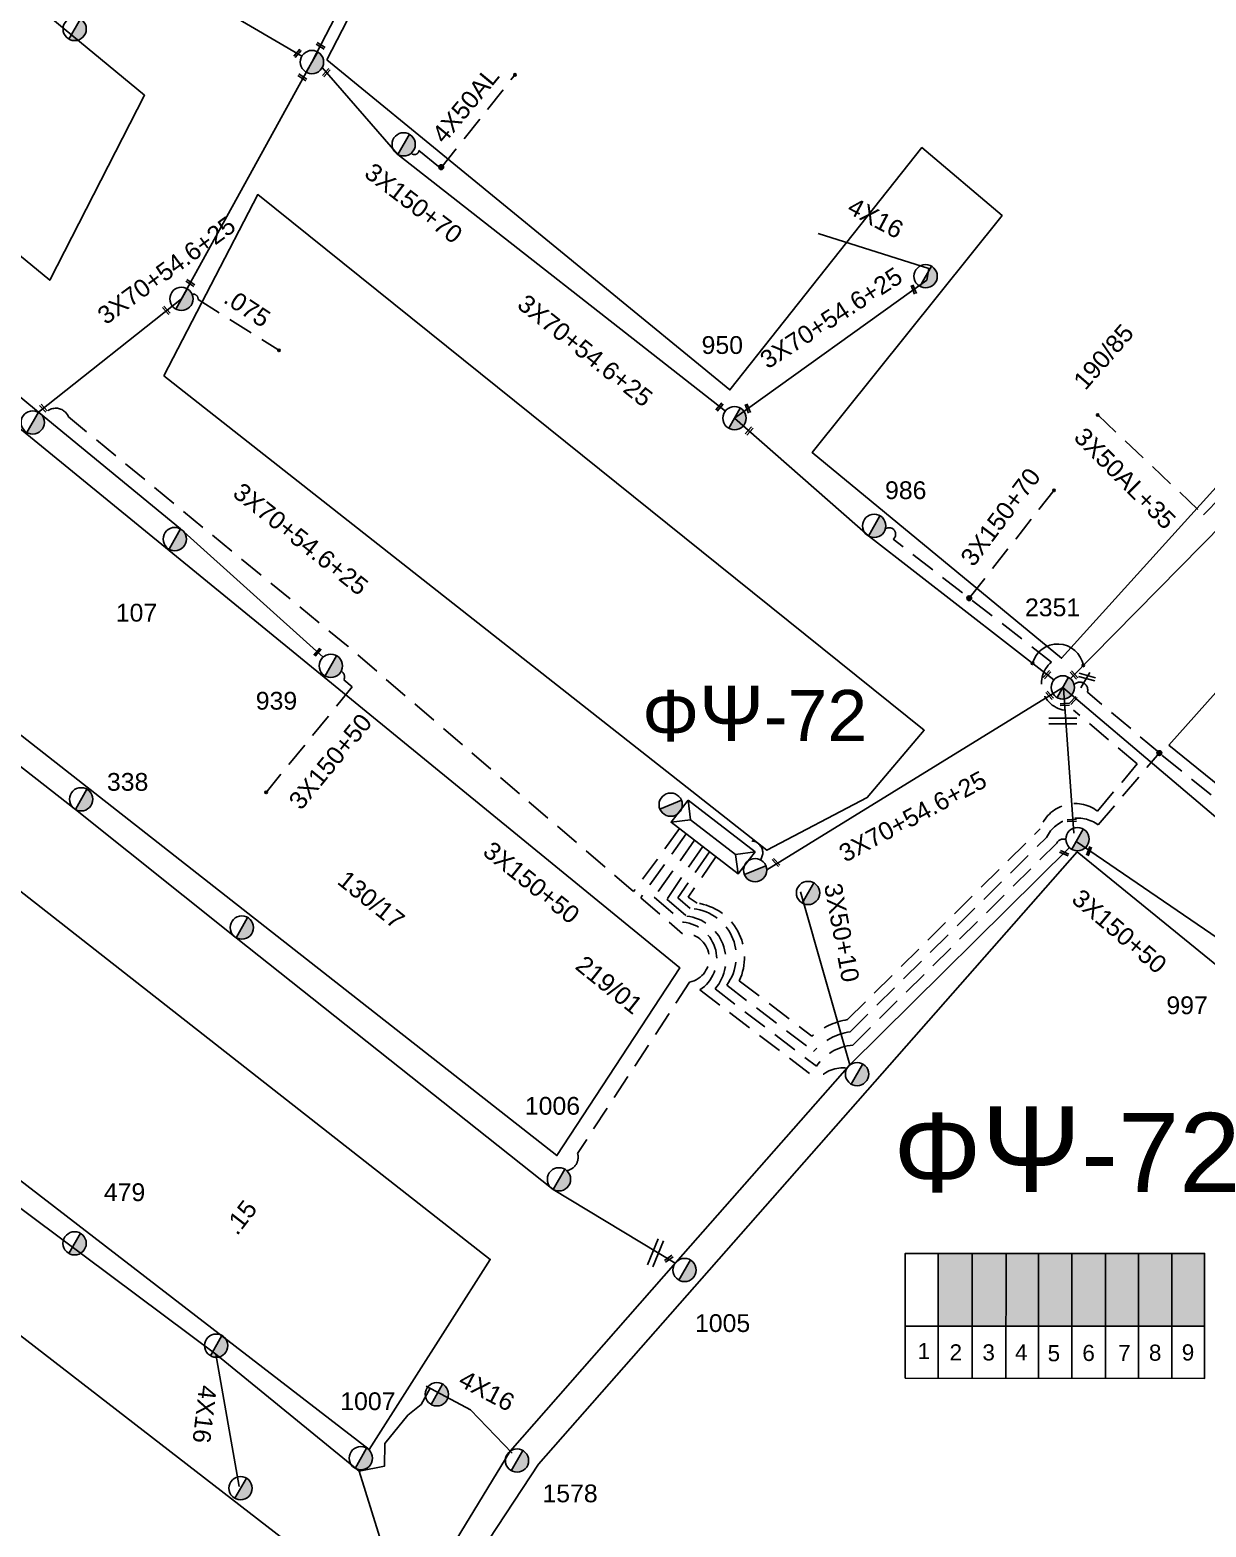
# Model space of a CAD drawing. Header units: millimetres. Extents: x 771 to 3391, y 686 to 1835.
# Drawn here: x 1473.5 to 1592.7, y 1063.6 to 1215.3 of the extents above; entities that cross this region are included whole.
import ezdxf

# ---------------------------------------------------------------- set-up
doc = ezdxf.new("R2010")
doc.units = ezdxf.units.MM
doc.linetypes.add('DASHED', pattern=[19.05, 12.7, -6.35])
for name, color, linetype in [('Pillar OTE', 7, 'Continuous'), ('Άγνωστα', 7, 'Continuous'), ('Γυμνά εναέρια ΧΤ και ΦΟΠ (3Φ)   4x50+16AL', 7, 'Continuous'), ('Εναέρια παροχή ΧΤ 4x16', 7, 'SYN_LINE'), ('Επιγραφές - Σχήματα', 7, 'Continuous'), ('Καλωδια Χ.Τ. 3x50+35', 7, 'Continuous'), ('Καλώδια ΧΤ   3x150+50CU', 7, 'DASHED'), ('Καλώδια ΧΤ   3x150+70AL', 7, 'DASHED'), ('Καλώδια ΧΤ   3x150AL+50CU', 7, 'DASHED'), ('Μηχανική τομή', 7, 'Continuous'), ('Στύλος ΦΜ', 7, 'Continuous'), ('Στύλος ΦΜ @ 1', 7, 'Continuous'), ('Συνδέσεις', 7, 'Continuous'), ('Συνεστραμμένα ΧΤ   3x70+54.6+25 AL', 7, 'SYN_LINE'), ('Τομή', 7, 'Continuous'), ('Υποσταθμός εναέριος 2 στύλων', 7, 'Continuous'), ('Υποσταθμός πόλεως', 7, 'Continuous'), ('Υπόβαθρο ΔΕΗ', 7, 'Continuous'), ('Υπόγεια Καλώδια Δικτύου ΧΤ   .075', 7, 'DASHED'), ('Υπόγεια Καλώδια Δικτύου ΧΤ   .15', 7, 'DASHED'), ('Υπόγεια καλώδια Παροχών ΧΤ   4x50AL', 7, 'DASHED')]:
    doc.layers.add(name, color=color, linetype=linetype)
doc.styles.get("Standard").update_dxf_attribs({"font": 'arial.ttf'})
doc.linetypes.add('SYN_LINE', pattern='A,0.5,-0.0001,["/\\/\\/\\/",Standard,S=0.1,R=0,X=0,Y=-0.05],-0.25', length=0.7501)

# ---------------------------------------------------------------- blocks, each defined once
blk = doc.blocks.new('ΥΠΑΡΧΩΝ ΤΣΙΜΕΝΤΕΝΙΟΣ ΣΤΥΛΟΣ')
at = {"layer": 'Στύλος ΦΜ'}
blk.add_hatch(color=7, dxfattribs=at).paths.add_polyline_path([(-1.29, -2.28, 0.574793), (2.62, 0, 0.268822), (1.3, 2.27)])
at = {"layer": 'Στύλος ΦΜ', "color": 7}
blk.add_line((-1.29, -2.28), (1.3, 2.27), dxfattribs=at)
blk.add_circle((0, 0), 2.62, dxfattribs=at)
at = {"layer": 'Στύλος ΦΜ', "flags": 4}
for tag, p in [('ΑΡΙΘΜΟΣ', (-4.68, 8.05)), ('ΤΥΠΟΣ', (-4.91, 3.03))]:
    blk.add_attdef(tag, p, '', height=4, dxfattribs=at)
blk = doc.blocks.new('ΥΠΟΣΤΑΘΜΟΣ ΕΝΑΕΡΙΟΣ ΕΠΙ 2 ΣΤΥΛΩΝ')
at = {"layer": 'Υποσταθμός εναέριος 2 στύλων', "linetype": 'Continuous'}
for points in [[(-11.97, -2.11, 0.574793), (-8.45, -0.07, 0.268822), (-9.64, 1.98)], [(9.68, -2.15, 0.574793), (13.19, -0.1, 0.268822), (12.01, 1.95)]]:
    blk.add_hatch(color=256, dxfattribs=at).paths.add_polyline_path(points)
for p, q in [((-11.97, -2.11), (-9.64, 1.98)), ((9.68, -2.15), (12.01, 1.95))]:
    blk.add_line(p, q, dxfattribs=at)
for centre in [(-10.81, -0.07), (10.84, -0.1)]:
    blk.add_circle(centre, 2.36, dxfattribs=at)
at = {"layer": 'Υποσταθμός πόλεως', "linetype": 'Continuous', "ltscale": 40}
blk.add_lwpolyline([(-8.57, 2.82), (8.57, 2.82), (8.57, -2.82), (-8.57, -2.82)], close=True, dxfattribs=at)
for points in [[(-5.75, 0), (-8.57, 2.82)], [(-8.57, -2.82), (-5.75, 0)], [(-5.75, 0), (5.75, 0)], [(5.75, 0), (8.57, 2.82)], [(8.57, -2.82), (5.75, 0)]]:
    blk.add_lwpolyline(points, dxfattribs=at)
at = {"layer": 'Υποσταθμός εναέριος 2 στύλων', "ltscale": 40, "flags": 1}
for tag, p in [('ΜΕΤΑΣΧΗΜΑΤΙΣΜΟΣ', (14.09, 2.51)), ('ΙΣΧΥΣ', (14.07, -0.28)), ('ΑΡΙΘΜΟΣ', (14.19, -3))]:
    blk.add_attdef(tag, p, '', height=1.8, dxfattribs=at)
blk = doc.blocks.new('ΜΗΧΑΝΙΚΗ ΤΟΜΗ')
at = {"layer": 'Μηχανική τομή', "ltscale": 40}
for p, q in [((-1.89, 0.78), (1.89, 0.78)), ((1.89, 0), (-1.89, 0))]:
    blk.add_line(p, q, dxfattribs=at)
blk = doc.blocks.new('_ΣΥΝΔΕΣΗ')
at = {"layer": 'Συνδέσεις', "linetype": 'SYN_LINE', "ltscale": 40}
blk.add_hatch(color=256, dxfattribs=at).paths.add_polyline_path([(0.5, -0.01, 1), (-0.5, -0.01, 1)])
at = {"layer": 'Συνδέσεις'}
blk.add_circle((0, -0.01), 0.5, dxfattribs=at)
blk = doc.blocks.new('ΤΟΜΗ')
at = {"layer": 'Τομή', "ltscale": 40}
for p, q in [((-5.68, 0), (5.68, 0)), ((5.68, -2.33), (-5.68, -2.33))]:
    blk.add_line(p, q, dxfattribs=at)
blk = doc.blocks.new('τομή_')
at = {"layer": 'Επιγραφές - Σχήματα'}
for p, q in [((-1.29, -0.22), (0.13, 0.75)), ((-1.08, -0.46), (0.34, 0.51)), ((-0.66, 0.62), (-0.29, -0.37))]:
    blk.add_line(p, q, dxfattribs=at)

msp = doc.modelspace()

# ---------------------------------------------------------------- hatches: boundary and pattern name
at = {"layer": 'Καλώδια ΧΤ   3x150AL+50CU', "linetype": 'DASHED', "ltscale": 0.2}
h = msp.add_hatch(color=85, dxfattribs=at)
h.dxf.hatch_style = 1
h.paths.add_polyline_path([(1568.99219, 1091.33852), (1565.55232, 1091.33874), (1565.55186, 1083.97814), (1568.99173, 1083.9748)])
h = msp.add_hatch(color=1, dxfattribs=at)
h.dxf.hatch_style = 1
h.paths.add_polyline_path([(1572.43176, 1091.3383), (1568.99219, 1091.33852), (1568.99173, 1083.9748), (1572.4313, 1083.97146)])
h = msp.add_hatch(color=30, dxfattribs=at)
h.dxf.hatch_style = 1
h.paths.add_polyline_path([(1572.4313, 1083.97146), (1575.72886, 1083.96826), (1575.72932, 1091.3381), (1572.43176, 1091.3383)])
h = msp.add_hatch(color=6, dxfattribs=at)
h.dxf.hatch_style = 1
h.paths.add_polyline_path([(1575.72886, 1083.96826), (1579.11485, 1083.96497), (1579.11532, 1091.33789), (1575.72932, 1091.3381)])
h = msp.add_hatch(color=62, dxfattribs=at)
h.dxf.hatch_style = 1
h.paths.add_polyline_path([(1579.11485, 1083.96497), (1582.5115, 1083.96167), (1582.51196, 1091.33767), (1579.11532, 1091.33789)])
h = msp.add_hatch(color=173, dxfattribs=at)
h.dxf.hatch_style = 1
h.paths.add_polyline_path([(1585.84901, 1091.33746), (1582.51196, 1091.33767), (1582.5115, 1083.96167), (1585.84854, 1083.95843)])
h = msp.add_hatch(color=2, dxfattribs=at)
h.dxf.hatch_style = 1
h.paths.add_polyline_path([(1589.23738, 1091.33725), (1585.84901, 1091.33746), (1585.84854, 1083.95843), (1589.23692, 1083.95514)])
h = msp.add_hatch(color=5, dxfattribs=at)
h.dxf.hatch_style = 1
h.paths.add_polyline_path([(1592.55748, 1091.33704), (1589.23738, 1091.33725), (1589.23692, 1083.95514), (1592.55702, 1083.95192)])

# ---------------------------------------------------------------- linework, layer by layer
at = {"layer": 'Pillar OTE', "ltscale": 40}
for points in [[(1562.22361, 1078.69866), (1562.22441, 1091.33894), (1592.55748, 1091.33704), (1592.55669, 1078.66929), (1562.22361, 1078.69958)], [(1565.55152, 1078.69626), (1565.55232, 1091.33874)], [(1568.9914, 1078.69283), (1568.99219, 1091.33852)], [(1572.43097, 1078.68939), (1572.43176, 1091.3383)], [(1575.72852, 1078.6861), (1575.72932, 1091.3381)], [(1579.11452, 1078.68272), (1579.11532, 1091.33789)], [(1582.51117, 1078.67932), (1582.51196, 1091.33767)], [(1585.84821, 1078.67599), (1585.84901, 1091.33746)], [(1589.23659, 1078.67261), (1589.23738, 1091.33725)], [(1562.22395, 1083.98138), (1592.55702, 1083.95192)]]:
    msp.add_lwpolyline(points, dxfattribs=at)
at = {"layer": 'Άγνωστα', "color": 1}
msp.add_lwpolyline([(1556.61709, 1110.43844), (1551.62058, 1127.98471)], dxfattribs=at)
at = {"layer": 'Άγνωστα', "color": 27}
for points in [[(1506.87235, 1069.28861), (1509.44768, 1069.7734), (1509.50161, 1072.08988), (1511.8206, 1074.94506), (1513.16884, 1076.02249), (1514.07496, 1077.69156)], [(1511.38906, 1054.85774), (1506.87235, 1069.28861)]]:
    msp.add_lwpolyline(points, dxfattribs=at)
at = {"layer": 'Γυμνά εναέρια ΧΤ και ΦΟΠ (3Φ)   4x50+16AL', "color": 1, "linetype": 'Continuous', "ltscale": 0.2}
msp.add_lwpolyline([(1578.86282, 1132.456), (1556.61709, 1110.43844), (1538.97341, 1090.42843), (1522.19362, 1071.30475), (1511.7009, 1054.12923), (1499.35664, 1035.34473), (1483.70663, 1011.56444)], dxfattribs=at)
at = {"layer": 'Εναέρια παροχή ΧΤ 4x16', "color": 85, "linetype": 'SYN_LINE', "ltscale": 8}
msp.add_lwpolyline([(1564.39476, 1189.93852), (1564.60569, 1191.12518), (1553.40631, 1194.67454)], dxfattribs=at)
at = {"layer": 'Εναέρια παροχή ΧΤ 4x16', "color": 27, "ltscale": 20}
for points in [[(1494.72483, 1067.72629), (1492.35192, 1081.14028)], [(1522.38532, 1071.10664), (1518.15897, 1075.47439), (1513.68764, 1077.90183)]]:
    msp.add_lwpolyline(points, dxfattribs=at)
at = {"layer": 'Καλωδια Χ.Τ. 3x50+35', "color": 85, "linetype": 'DASHED', "ltscale": 0.2}
msp.add_lwpolyline([(1581.72276, 1176.28994), (1592.45073, 1166.17126), (1597.70779, 1171.50574, 0.47167068), (1599.49188, 1171.52565)], format="xyb", dxfattribs=at)
at = {"layer": 'Καλώδια ΧΤ   3x150+50CU', "color": 6, "linetype": 'DASHED', "ltscale": 0.2}
msp.add_lwpolyline([(1539.34857, 1134.37259), (1534.69084, 1127.98776), (1505.77718, 1152.80885), (1477.43648, 1176.07571, 0.784726047), (1474.74428, 1175.71412)], format="xyb", dxfattribs=at)
at = {"layer": 'Καλώδια ΧΤ   3x150+50CU', "color": 30, "linetype": 'DASHED', "ltscale": 0.2}
for points in [[(1655.32475, 1171.789, -0.560887584), (1654.20216, 1171.40542), (1607.19334, 1126.70197), (1602.72563, 1130.1083, 0.783499385), (1599.13632, 1133.00979), (1587.96999, 1142.03632), (1580.68561, 1148.21353, 0.798056016), (1579.33564, 1148.93796)], [(1542.37883, 1132.02914), (1539.17706, 1127.35422), (1540.43186, 1126.27703, -0.605748067), (1544.12706, 1118.51219), (1552.93228, 1111.7979, -0.170373487), (1556.6354, 1113.79164), (1576.53236, 1133.48451, -0.466978559), (1581.78722, 1134.74537), (1587.96999, 1142.03632)]]:
    msp.add_lwpolyline(points, format="xyb", dxfattribs=at)
at = {"layer": 'Καλώδια ΧΤ   3x150+50CU', "color": 85, "linetype": 'DASHED', "ltscale": 0.2}
msp.add_lwpolyline([(1543.03087, 1131.52488), (1540.2326, 1127.43911), (1541.12789, 1126.82594, -0.506101236), (1545.40996, 1118.95899), (1552.75859, 1113.35542, -0.130599158), (1556.37772, 1115.03087), (1575.90533, 1134.3582, -0.515298488), (1581.69051, 1136.15483), (1585.73766, 1140.92737), (1579.26719, 1146.37252, -0.770292861), (1577.0424, 1151.2491), (1561.0073, 1163.6978, 0.975537739), (1560.20949, 1164.73139)], format="xyb", dxfattribs=at)
at = {"layer": 'Καλώδια ΧΤ   3x150+50CU', "color": 2, "linetype": 'DASHED', "ltscale": 0.2}
msp.add_lwpolyline([(1540.02942, 1133.84605), (1535.41235, 1127.36838), (1539.65966, 1123.72225, -0.942556438), (1540.37664, 1118.81988), (1529.02007, 1101.46966, -0.449013028), (1527.92136, 1099.72058)], format="xyb", dxfattribs=at)
at = {"layer": 'Καλώδια ΧΤ   3x150+50CU', "color": 1, "linetype": 'DASHED', "ltscale": 0.2}
msp.add_lwpolyline([(1540.8812, 1133.18732), (1536.77628, 1127.42819), (1539.73543, 1124.88789, -0.714262042), (1541.3986, 1118.04), (1553.33491, 1108.93816, -0.254858655), (1556.32162, 1110.10335)], format="xyb", dxfattribs=at)
at = {"layer": 'Καλώδια ΧΤ   3x150+50CU', "color": 62, "linetype": 'DASHED', "ltscale": 0.2}
msp.add_lwpolyline([(1541.70533, 1132.54999), (1538.06695, 1127.23756), (1540.0775, 1125.51159, -0.60281998), (1542.94774, 1118.12757), (1553.21573, 1110.29787, -0.22169926), (1556.90254, 1112.44756), (1577.58296, 1132.91587, -0.38961234), (1578.49861, 1133.26459)], format="xyb", dxfattribs=at)
at = {"layer": 'Καλώδια ΧΤ   3x150+50CU', "color": 173, "linetype": 'DASHED', "ltscale": 0.2}
msp.add_arc((1546.5819, 1131.93091), 1.19953, 323.3646172, 126.7210342, dxfattribs=at)
at = {"layer": 'Καλώδια ΧΤ   3x150+70AL', "color": 6, "linetype": 'DASHED', "ltscale": 0.2}
msp.add_lwpolyline([(1512.15454, 1202.79843, 0.632298938), (1512.94816, 1203.0733), (1515.16744, 1201.25585)], format="xyb", dxfattribs=at)
at = {"layer": 'Καλώδια ΧΤ   3x150+70AL', "color": 85, "linetype": 'DASHED', "ltscale": 0.2}
msp.add_lwpolyline([(1568.70131, 1157.72463), (1577.30172, 1168.65246)], dxfattribs=at)
at = {"layer": 'Καλώδια ΧΤ   3x150AL+50CU', "color": 6, "linetype": 'DASHED', "ltscale": 0.2}
msp.add_lwpolyline([(1505.06705, 1150.32531, -0.40178308), (1505.33006, 1149.43739), (1506.19334, 1148.73182), (1497.46248, 1138.04956)], format="xyb", dxfattribs=at)
at = {"layer": 'Συνεστραμμένα ΧΤ   3x70+54.6+25 AL', "color": 6, "linetype": 'SYN_LINE', "ltscale": 20}
for points in [[(1503.23421, 1151.74111), (1503.23421, 1151.74111), (1488.79045, 1164.73039), (1474.39382, 1176.5496), (1444.05599, 1201.69485), (1413.07037, 1226.71235), (1384.87811, 1249.97666), (1368.27842, 1261.31123)], [(1474.39382, 1176.5496), (1488.87871, 1188.03935), (1502.10521, 1212.03332), (1512.50739, 1232.11352)], [(1503.14403, 1211.4839), (1510.81244, 1202.67281), (1543.99904, 1176.6804)]]:
    msp.add_lwpolyline(points, dxfattribs=at)
at = {"layer": 'Συνεστραμμένα ΧΤ   3x70+54.6+25 AL', "color": 85, "linetype": 'SYN_LINE', "ltscale": 20}
for points in [[(1578.95574, 1149.57241), (1601.16475, 1172.10849), (1615.64776, 1188.84458), (1632.72251, 1225.01943), (1646.16017, 1254.9516)], [(1577.28124, 1149.43436), (1558.49315, 1164.02032), (1544.92852, 1175.95289), (1564.39476, 1189.93852)]]:
    msp.add_lwpolyline(points, dxfattribs=at)
at = {"layer": 'Συνεστραμμένα ΧΤ   3x70+54.6+25 AL', "color": 2, "linetype": 'SYN_LINE', "ltscale": 20}
msp.add_lwpolyline([(1538.92077, 1090.36335), (1526.55307, 1097.82011), (1494.41667, 1123.32276), (1478.13384, 1136.31862), (1457.17214, 1152.70294), (1429.80198, 1173.92863), (1418.29113, 1182.85534), (1399.76184, 1197.78582), (1377.81385, 1214.88664), (1353.22694, 1235.4168)], dxfattribs=at)
at = {"layer": 'Συνεστραμμένα ΧΤ   3x70+54.6+25 AL', "color": 27, "ltscale": 20}
for points in [[(1490.25917, 1218.99063), (1501.08738, 1212.63107)], [(1335.05154, 1203.226), (1404.02902, 1149.16069), (1465.77579, 1100.95302), (1492.35192, 1081.14028), (1506.87235, 1069.28861)]]:
    msp.add_lwpolyline(points, dxfattribs=at)
at = {"layer": 'Συνεστραμμένα ΧΤ   3x70+54.6+25 AL', "color": 173, "linetype": 'SYN_LINE', "ltscale": 20}
msp.add_lwpolyline([(1548.18402, 1130.20106), (1578.18857, 1148.67942), (1599.87712, 1130.28738), (1622.513, 1111.81493), (1657.97806, 1084.89904)], dxfattribs=at)
at = {"layer": 'Συνεστραμμένα ΧΤ   3x70+54.6+25 AL', "color": 62, "linetype": 'SYN_LINE', "ltscale": 15}
msp.add_lwpolyline([(1578.2656, 1148.6141), (1579.28882, 1133.89959)], dxfattribs=at)
at = {"layer": 'Συνεστραμμένα ΧΤ   3x70+54.6+25 AL', "color": 62, "linetype": 'SYN_LINE', "ltscale": 20}
msp.add_lwpolyline([(1579.53432, 1133.05537), (1596.60768, 1121.4035), (1616.49689, 1105.24359), (1638.12259, 1087.60536), (1661.50242, 1067.80575)], dxfattribs=at)
at = {"layer": 'Υπόβαθρο ΔΕΗ'}
for points in [[(1503.61632, 1212.26674), (1544.46417, 1178.81489), (1563.91894, 1203.36486), (1572.0391, 1196.48349), (1552.79068, 1172.46464), (1578.05571, 1151.64163), (1612.88402, 1190.12458), (1644.26566, 1255.85992), (1574.62746, 1333.25465), (1567.10545, 1335.24439), (1514.01592, 1232.40975), (1503.61632, 1212.26674)], [(1375.73678, 1272.18351), (1386.31243, 1290.25497), (1485.15117, 1208.67263), (1475.53864, 1189.92694), (1375.73678, 1272.18351)], [(1355.12228, 1235.98215), (1368.78759, 1259.68933), (1539.36559, 1120.27201), (1526.91743, 1101.25407), (1355.12228, 1235.98215)], [(1588.93597, 1142.8135), (1624.80134, 1183.00912), (1649.58254, 1236.19794), (1658.15555, 1240.51782), (1691.08554, 1207.90112), (1607.15451, 1128.08618), (1588.93597, 1142.8135)], [(1336.78751, 1203.38113), (1349.07532, 1224.82703), (1520.17498, 1090.725), (1507.89344, 1071.48142), (1336.78751, 1203.38113)], [(1487.10742, 1180.22901), (1496.61839, 1198.6088), (1564.14281, 1144.33386), (1558.3638, 1137.52496), (1548.19838, 1132.1857), (1487.10742, 1180.22901)], [(1580.39625, 1149.27446), (1580.02534, 1148.62522)], [(1389.25922, 1106.68362), (1407.6782, 1133.18492), (1501.10224, 1060.94184), (1488.94194, 1042.39947), (1389.25922, 1106.68362)], [(1485.64728, 1010.07398), (1525.06965, 1069.97242), (1579.64749, 1132.00758), (1660.84067, 1065.9635), (1560.20278, 970.06351), (1485.64728, 1010.07398)]]:
    msp.add_lwpolyline(points, dxfattribs=at)
msp.add_arc((1577.67175, 1150.42677), 2.64409, 10.4815022, 164.9469195, dxfattribs=at)
at = {"layer": 'Υπόγεια Καλώδια Δικτύου ΧΤ   .075', "color": 6, "linetype": 'DASHED', "ltscale": 0.2}
msp.add_lwpolyline([(1489.95604, 1188.51141, -0.526097417), (1490.5588, 1187.97256), (1498.65917, 1182.90851)], format="xyb", dxfattribs=at)
at = {"layer": 'Υπόγεια καλώδια Παροχών ΧΤ   4x50AL', "color": 6, "ltscale": 0.2}
msp.add_lwpolyline([(1515.15173, 1201.26872), (1522.73856, 1210.82289)], dxfattribs=at)

# ---------------------------------------------------------------- block references
at = {"layer": 'Επιγραφές - Σχήματα', "rotation": 129.9268206725036}
msp.add_blockref('τομή_', (1580.45053, 1150.18299), dxfattribs=at)
at = {"layer": 'Μηχανική τομή'}
for p, xscale, yscale, zscale, rotation in [((1502.93505, 1213.597), 0.2500000000001928, 0.2500000000001928, 0.2500000000001928, 326.9559692365863), ((1500.7123, 1212.85136), 0.2499999999999681, 0.2499999999999681, 0.2499999999999681, 48.88232952355155), ((1501.07327, 1210.40474), 0.2500000000001928, 0.2500000000001928, 0.2500000000001928, 326.9559692365863), ((1503.63334, 1210.90013), 0.2499999999999681, 0.2499999999999681, 0.2499999999999681, 48.88232952355155), ((1489.72176, 1189.5687), 0.2500000000001928, 0.2500000000001928, 0.2500000000001928, 326.9559692365863), ((1563.17439, 1189.03326), 0.249999999999919, 0.249999999999919, 0.249999999999919, 111.5563799940682), ((1487.28171, 1186.8105), 0.2500000000001928, 0.2500000000001928, 0.2500000000001928, 312.6268794242704), ((1474.82454, 1176.90205), 0.2500000000001928, 0.2500000000001928, 0.2500000000001928, 312.6268794242704), ((1543.47505, 1177.02562), 0.2499999999999681, 0.2499999999999681, 0.2499999999999681, 48.88232952355155), ((1546.35568, 1176.97824), 0.249999999999919, 0.249999999999919, 0.249999999999919, 111.5563799940682), ((1546.47881, 1174.58572), 0.249999999999919, 0.249999999999919, 0.249999999999919, 47.90602526329326), ((1502.74149, 1152.18421), 0.2499999999999681, 0.2499999999999681, 0.2499999999999681, 48.88232952355155), ((1576.65761, 1149.9002), 0.249999999999919, 0.249999999999919, 0.249999999999919, 47.90602526329326), ((1579.25158, 1149.87261), 0.2500000000001928, 0.2500000000001928, 0.2500000000001928, 312.6268794242704), ((1576.78016, 1147.81204), 0.2500000000001928, 0.2500000000001928, 0.2500000000001928, 312.6268794242704), ((1578.38798, 1146.85414), 0.249999999999919, 0.249999999999919, 0.249999999999919, 2.654231102312738), ((1579.33106, 1147.29053), 0.249999999999919, 0.249999999999919, 0.249999999999919, 47.90602526329326), ((1579.11131, 1135.1044), 0.249999999999919, 0.249999999999919, 0.249999999999919, 2.654231102312738), ((1578.30276, 1131.79525), 0.249999999999919, 0.249999999999919, 0.249999999999919, 336.8864378045459), ((1580.9327, 1132.05272), 0.249999999999919, 0.249999999999919, 0.249999999999919, 68.45138536945211), ((1549.04272, 1130.88086), 0.2500000000001928, 0.2500000000001928, 0.2500000000001928, 312.6268794242704), ((1538.31338, 1090.72955), 0.2499999999999681, 0.2499999999999681, 0.2499999999999681, 36.11407878704492)]:
    msp.add_blockref('ΜΗΧΑΝΙΚΗ ΤΟΜΗ', p, dxfattribs=dict(at, xscale=xscale, yscale=yscale, zscale=zscale, rotation=rotation))
at = {"layer": 'Στύλος ΦΜ @ 1', "ltscale": 40, "xscale": 0.4499999999998181, "yscale": 0.4499999999998181, "zscale": 0.4499999999998181}
for p in [(1478.05945, 1215.38463), (1502.10295, 1212.03461), (1511.39348, 1203.69728), (1564.28658, 1190.33473), (1488.87645, 1188.04064), (1579.67557, 1133.3084), (1552.37254, 1127.8537), (1494.9977, 1124.34723), (1557.33673, 1109.5061), (1492.40169, 1081.99354), (1514.75972, 1077.06475), (1494.87248, 1067.55159)]:
    msp.add_blockref('ΥΠΑΡΧΩΝ ΤΣΙΜΕΝΤΕΝΙΟΣ ΣΤΥΛΟΣ', p, dxfattribs=at)
at = {"layer": 'Στύλος ΦΜ @ 1', "ltscale": 40}
ref = msp.add_blockref('ΥΠΑΡΧΩΝ ΤΣΙΜΕΝΤΕΝΙΟΣ ΣΤΥΛΟΣ', (1544.92626, 1175.95418), dxfattribs=dict(at, xscale=0.4499999999998181, yscale=0.4499999999998181, zscale=0.4499999999998181))
ref.add_attrib('ΤΥΠΟΣ', '950', (1541.58658, 1182.46502), dxfattribs={"layer": 'Στύλος ΦΜ', "height": 1.8, "flags": 4})
ref = msp.add_blockref('ΥΠΑΡΧΩΝ ΤΣΙΜΕΝΤΕΝΙΟΣ ΣΤΥΛΟΣ', (1473.80826, 1175.52771), dxfattribs=dict(at, xscale=0.4499999999998181, yscale=0.4499999999998181, zscale=0.4499999999998181))
ref.add_attrib('ΤΥΠΟΣ', '888', (1467.94591, 1171.96257), dxfattribs={"layer": 'Στύλος ΦΜ', "height": 1.8, "flags": 4})
ref = msp.add_blockref('ΥΠΑΡΧΩΝ ΤΣΙΜΕΝΤΕΝΙΟΣ ΣΤΥΛΟΣ', (1559.07419, 1165.04479), dxfattribs=dict(at, xscale=0.4499999999998181, yscale=0.4499999999998181, zscale=0.4499999999998181))
ref.add_attrib('ΤΥΠΟΣ', '986', (1560.17318, 1167.75863), dxfattribs={"layer": 'Στύλος ΦΜ', "height": 1.8, "flags": 4})
ref = msp.add_blockref('ΥΠΑΡΧΩΝ ΤΣΙΜΕΝΤΕΝΙΟΣ ΣΤΥΛΟΣ', (1488.20489, 1163.7085), dxfattribs=dict(at, xscale=0.4499999999998181, yscale=0.4499999999998181, zscale=0.4499999999998181))
ref.add_attrib('ΤΥΠΟΣ', '107', (1482.22522, 1155.34722), dxfattribs={"layer": 'Στύλος ΦΜ', "height": 1.8, "flags": 4})
ref = msp.add_blockref('ΥΠΑΡΧΩΝ ΤΣΙΜΕΝΤΕΝΙΟΣ ΣΤΥΛΟΣ', (1578.18631, 1148.68071), dxfattribs=dict(at, xscale=0.4499999999998181, yscale=0.4499999999998181, zscale=0.4499999999998181))
ref.add_attrib('ΤΥΠΟΣ', '2351', (1574.35497, 1155.88872), dxfattribs={"layer": 'Στύλος ΦΜ', "height": 1.8, "flags": 4})
ref = msp.add_blockref('ΥΠΑΡΧΩΝ ΤΣΙΜΕΝΤΕΝΙΟΣ ΣΤΥΛΟΣ', (1504.01924, 1150.86311), dxfattribs=dict(at, xscale=0.4499999999998181, yscale=0.4499999999998181, zscale=0.4499999999998181))
ref.add_attrib('ΤΥΠΟΣ', '939', (1496.4105, 1146.4281), dxfattribs={"layer": 'Στύλος ΦΜ', "height": 1.8, "flags": 4})
ref = msp.add_blockref('ΥΠΑΡΧΩΝ ΤΣΙΜΕΝΤΕΝΙΟΣ ΣΤΥΛΟΣ', (1478.71487, 1137.34309), dxfattribs=dict(at, xscale=0.4499999999998181, yscale=0.4499999999998181, zscale=0.4499999999998181))
ref.add_attrib('ΤΥΠΟΣ', '338', (1481.32891, 1138.20793), dxfattribs={"layer": 'Στύλος ΦΜ', "height": 1.8, "flags": 4})
ref = msp.add_blockref('ΥΠΑΡΧΩΝ ΤΣΙΜΕΝΤΕΝΙΟΣ ΣΤΥΛΟΣ', (1596.10154, 1120.25401), dxfattribs=dict(at, xscale=0.4499999999998181, yscale=0.4499999999998181, zscale=0.4499999999998181))
ref.add_attrib('ΤΥΠΟΣ', '997', (1588.68366, 1115.57767), dxfattribs={"layer": 'Στύλος ΦΜ', "height": 1.8, "flags": 4})
ref = msp.add_blockref('ΥΠΑΡΧΩΝ ΤΣΙΜΕΝΤΕΝΙΟΣ ΣΤΥΛΟΣ', (1527.13411, 1098.84458), dxfattribs=dict(at, xscale=0.4499999999998181, yscale=0.4499999999998181, zscale=0.4499999999998181))
ref.add_attrib('ΤΥΠΟΣ', '1006', (1523.67829, 1105.38988), dxfattribs={"layer": 'Στύλος ΦΜ', "height": 1.8, "flags": 4})
ref = msp.add_blockref('ΥΠΑΡΧΩΝ ΤΣΙΜΕΝΤΕΝΙΟΣ ΣΤΥΛΟΣ', (1478.05261, 1092.3578), dxfattribs=dict(at, xscale=0.4499999999998181, yscale=0.4499999999998181, zscale=0.4499999999998181))
ref.add_attrib('ΤΥΠΟΣ', '479', (1481.01636, 1096.63891), dxfattribs={"layer": 'Στύλος ΦΜ', "height": 1.8, "flags": 4})
ref = msp.add_blockref('ΥΠΑΡΧΩΝ ΤΣΙΜΕΝΤΕΝΙΟΣ ΣΤΥΛΟΣ', (1539.86223, 1089.65568), dxfattribs=dict(at, xscale=0.4499999999998181, yscale=0.4499999999998181, zscale=0.4499999999998181))
ref.add_attrib('ΤΥΠΟΣ', '1005', (1540.9178, 1083.37607), dxfattribs={"layer": 'Στύλος ΦΜ', "height": 1.8, "flags": 4})
ref = msp.add_blockref('ΥΠΑΡΧΩΝ ΤΣΙΜΕΝΤΕΝΙΟΣ ΣΤΥΛΟΣ', (1507.06223, 1070.59005), dxfattribs=dict(at, xscale=0.4499999999998181, yscale=0.4499999999998181, zscale=0.4499999999998181))
ref.add_attrib('ΤΥΠΟΣ', '1007', (1504.97158, 1075.4634), dxfattribs={"layer": 'Στύλος ΦΜ', "height": 1.8, "flags": 4})
ref = msp.add_blockref('ΥΠΑΡΧΩΝ ΤΣΙΜΕΝΤΕΝΙΟΣ ΣΤΥΛΟΣ', (1522.88267, 1070.34958), dxfattribs=dict(at, xscale=0.4499999999998181, yscale=0.4499999999998181, zscale=0.4499999999998181))
ref.add_attrib('ΤΥΠΟΣ', '1578', (1525.46024, 1066.1253), dxfattribs={"layer": 'Στύλος ΦΜ', "height": 1.8, "flags": 4})
at = {"layer": 'Συνδέσεις'}
for p, xscale, yscale, zscale in [((1522.67355, 1210.74102), 0.25, 0.25, 0.25), ((1515.19808, 1201.3904), 0.4777242751394019, 0.4777242751394019, 0.4777242751394019), ((1498.76079, 1182.83751), 0.25, 0.25, 0.25), ((1581.72276, 1176.28994), 0.25, 0.25, 0.25), ((1577.30172, 1168.65246), 0.25, 0.25, 0.25), ((1568.70131, 1157.72463), 0.4777242751394019, 0.4777242751394019, 0.4777242751394019), ((1575.11839, 1151.11347), 0.25, 0.25, 0.25), ((1580.27172, 1150.90777), 0.25, 0.25, 0.25), ((1587.96999, 1142.03632), 0.4777242751394019, 0.4777242751394019, 0.4777242751394019), ((1497.46248, 1138.04956), 0.25, 0.25, 0.25)]:
    msp.add_blockref('_ΣΥΝΔΕΣΗ', p, dxfattribs=dict(at, xscale=xscale, yscale=yscale, zscale=zscale))
at = {"layer": 'Τομή', "xscale": 0.25, "yscale": 0.25, "zscale": 0.25}
msp.add_blockref('ΤΟΜΗ', (1578.20296, 1145.56442), dxfattribs=at)
at = {"layer": 'Τομή', "xscale": 0.2499999999998873, "yscale": 0.2499999999998873, "zscale": 0.2499999999998873, "rotation": 248.1909067709115}
msp.add_blockref('ΤΟΜΗ', (1537.18914, 1091.28871), dxfattribs=at)
at = {"layer": 'Υποσταθμός εναέριος 2 στύλων', "xscale": 0.5, "yscale": 0.5, "zscale": 0.5, "rotation": 322.2834504068277}
msp.add_blockref('ΥΠΟΣΤΑΘΜΟΣ ΕΝΑΕΡΙΟΣ ΕΠΙ 2 ΣΤΥΛΩΝ', (1542.75052, 1133.52121), dxfattribs=at)

# ---------------------------------------------------------------- texts
at = {"ltscale": 30, "char_height": 1.63441, "width": 11.2572904, "attachment_point": 1}
for s, insert in [('1', (1563.46978, 1082.25998)), ('2', (1566.70824, 1082.12652)), ('3', (1570.03883, 1082.12652)), ('4', (1573.34234, 1082.12652)), ('5', (1576.64584, 1082.04534)), ('6', (1580.16597, 1082.0724)), ('7', (1583.79442, 1082.0724)), ('8', (1586.90838, 1082.09946)), ('9', (1590.23896, 1082.12652))]:
    msp.add_mtext(s, dxfattribs=dict(at, insert=insert))
at = {"layer": 'Άγνωστα', "color": 7, "char_height": 1.8, "attachment_point": 1}
for s, insert, rotation in [('3X150+70', (1508.37332, 1201.95313), 322.6621011), ('3X70+54.6+25', (1547.3015, 1182.39531), 32.9657465), ('3X70+54.6+25', (1523.89415, 1188.64495), 321.5650798), ('3X50AL+35', (1580.47011, 1175.17516), 314.9068725), ('3X150+70', (1567.68849, 1161.88404), 53.1075405), ('3X70+54.6+25', (1495.07311, 1169.54934), 321.5650798), ('3X150+50', (1499.60467, 1137.29063), 50.6605533), ('3X70+54.6+25', (1555.28808, 1132.49586), 28.306489), ('3X150+50', (1520.41633, 1133.22114), 321.2940102), ('3X50+10', (1555.75859, 1128.98249), 280.5425308), ('3X150+50', (1580.12265, 1128.39945), 319.5950266)]:
    msp.add_mtext_dynamic_manual_height_columns(s, width=1.8, gutter_width=12.5, heights=[0.04535], dxfattribs=dict(at, insert=insert, rotation=rotation))
at = {"layer": 'Άγνωστα', "color": 7}
note = msp.add_mtext_dynamic_manual_height_columns('3X70+54.6+25\\P', width=1.8, gutter_width=8.12433, heights=[0.04535, 1.83806, 0], dxfattribs=dict(at, insert=(1472.14983, 1180.95393), char_height=1.8, attachment_point=1, rotation=36.1437116))
for column, words in zip(note.columns.linked_columns, ['\\P', '\\P']):
    column.text = words
note = msp.add_mtext_dynamic_manual_height_columns('190/85\\P', width=1.8, gutter_width=1.89986, heights=[0.04535, 0], dxfattribs=dict(at, insert=(1576.68612, 1177.07638), char_height=1.8, attachment_point=1, rotation=49.0518839))
for column, words in zip(note.columns.linked_columns, ['\\P']):
    column.text = words
note = msp.add_mtext_dynamic_manual_height_columns('130/17\\P', width=1.8, gutter_width=12.5, heights=[0.04535, 0], dxfattribs=dict(at, insert=(1494.52072, 1139.2132), char_height=1.8, attachment_point=1, rotation=321.2940102))
for column, words in zip(note.columns.linked_columns, ['\\P']):
    column.text = words
note = msp.add_mtext_dynamic_manual_height_columns('219/01\\P', width=1.8, gutter_width=12.5, heights=[0.04535, 0], dxfattribs=dict(at, insert=(1518.62808, 1130.59983), char_height=1.8, attachment_point=1, rotation=321.2940102))
for column, words in zip(note.columns.linked_columns, ['\\P']):
    column.text = words
at = {"layer": 'Εναέρια παροχή ΧΤ 4x16', "color": 7, "char_height": 1.8, "attachment_point": 1}
for insert, rotation in [((1557.04977, 1198.40904), 332.0897021), ((1517.65644, 1079.60054), 332.0897021), ((1492.4743, 1077.84614), 263.227498)]:
    msp.add_mtext_dynamic_manual_height_columns('4X16', width=1.8, gutter_width=12.5, heights=[0.04535], dxfattribs=dict(at, insert=insert, rotation=rotation))
at = {"layer": 'Συνεστραμμένα ΧΤ   3x70+54.6+25 AL', "color": 7}
note = msp.add_mtext_dynamic_manual_height_columns('\\P', width=1.8, gutter_width=12.5, heights=[0.04535, 0], dxfattribs=dict(at, insert=(1525.66978, 1187.67879), char_height=1.8, attachment_point=1, rotation=319.827731))
at = {"layer": 'Υπόβαθρο ΔΕΗ', "attachment_point": 1}
for insert, char_height in [((1535.56449, 1148.8524), 5.1839515), ((1561.0238, 1106.23456), 8)]:
    msp.add_mtext_dynamic_manual_height_columns('Φ{\\H1.0833x;Ψ}-72', width=84.657329, gutter_width=12.5, heights=[0], dxfattribs=dict(at, insert=insert, char_height=char_height))
at = {"layer": 'Υπόγεια Καλώδια Δικτύου ΧΤ   .075', "color": 7, "insert": (1494.00957, 1189.25185), "char_height": 1.8, "attachment_point": 1, "rotation": 326.5652664}
msp.add_mtext_dynamic_manual_height_columns('.075', width=1.8, gutter_width=12.5, heights=[0.04535], dxfattribs=at)
at = {"layer": 'Υπόγεια Καλώδια Δικτύου ΧΤ   .15', "color": 7, "insert": (1493.09446, 1094.16458), "char_height": 1.8, "attachment_point": 1, "rotation": 52.2134387}
msp.add_mtext_dynamic_manual_height_columns('.15', width=1.8, gutter_width=12.5, heights=[0.04535], dxfattribs=at)
at = {"layer": 'Υπόγεια καλώδια Παροχών ΧΤ   4x50AL', "color": 7, "insert": (1514.11663, 1204.8213), "char_height": 1.8, "attachment_point": 1, "rotation": 50.3907562}
msp.add_mtext_dynamic_manual_height_columns('4X50AL', width=1.8, gutter_width=12.5, heights=[0.04535], dxfattribs=at)

doc.saveas('drawing.dxf')
